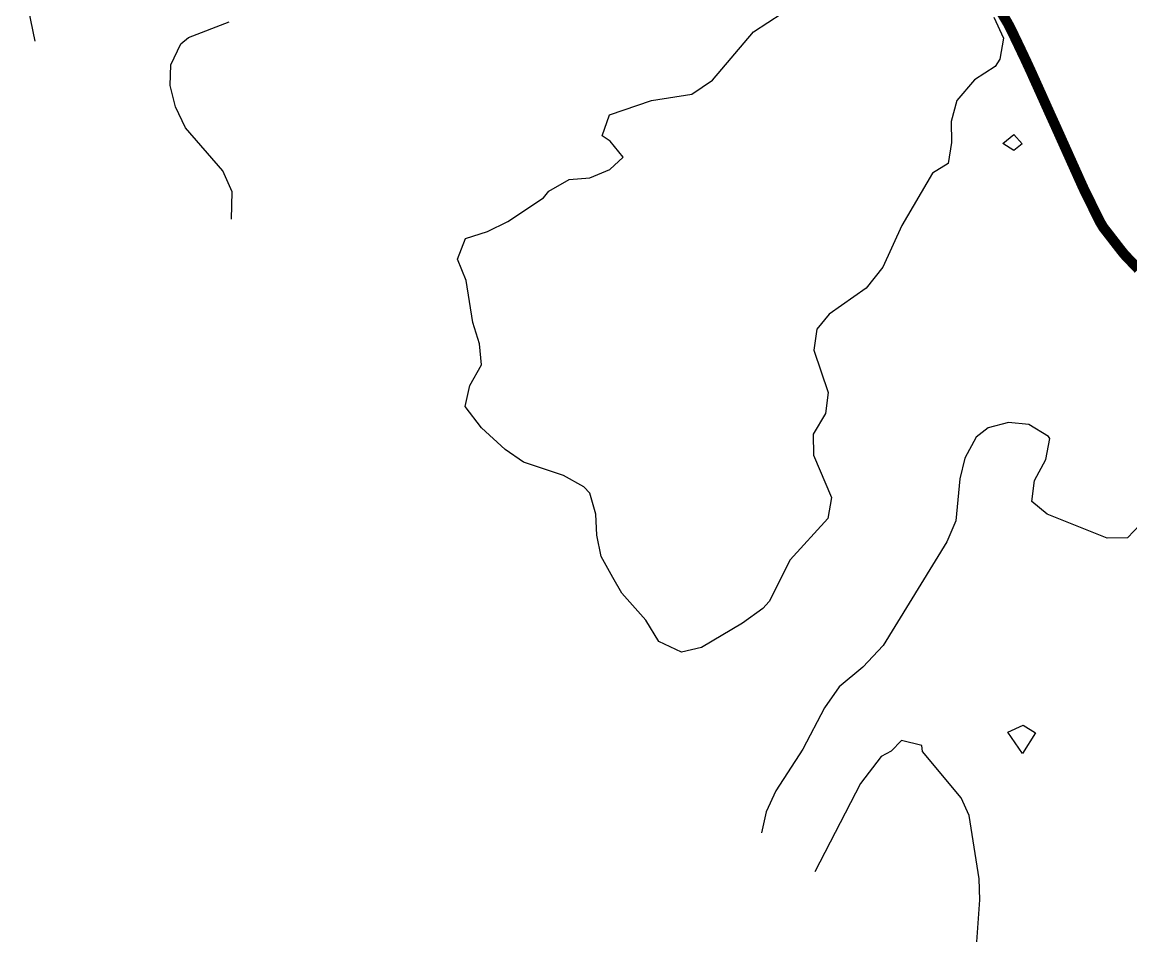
# Model space of a CAD drawing. Header units: metres. Extents: x 697254 to 930473, y 8023396 to 8227001.
# Drawn here: x 879388 to 881011, y 8055064 to 8056411 of the extents above; entities that cross this region are included whole.
import ezdxf

# ---------------------------------------------------------------- set-up
doc = ezdxf.new("R2010")
doc.units = ezdxf.units.M
for name, color, linetype in [('ALIGNMENT_FITTED', 4, 'Continuous'), ('CENTRELINE', 7, 'Continuous'), ('CONTOUR_10M', 33, 'Continuous'), ('CONTOUR_INDEX_50M', 34, 'Continuous'), ('GRADE_0-4', 3, 'Continuous')]:
    doc.layers.add(name, color=color, linetype=linetype)

msp = doc.modelspace()

# ---------------------------------------------------------------- linework, layer by layer
at = {"layer": 'ALIGNMENT_FITTED'}
msp.add_line((880951.4, 8056146.3), (880856.4, 8056357.4), dxfattribs=at)
for centre, radius, start, end in [((880251.9, 8056085.4), 662.8, 24.2266, 53.2246), ((881228.9, 8056271.2), 304.4, -155.7734, -85.7775)]:
    msp.add_arc(centre, radius, start, end, dxfattribs=at)
at = {"layer": 'CENTRELINE'}
msp.add_polyline3d([(881015.4, 8056056.2, 1516.6), (881008.5, 8056063.4, 1515.9), (881001.6, 8056070.7, 1515.6), (880995.4, 8056078.5, 1515.6), (880989.2, 8056086.5, 1515.8), (880983.1, 8056094.4, 1515.9), (880977, 8056102.3, 1516.4), (880970.8, 8056110.2, 1517), (880965.7, 8056118.8, 1517.4), (880961.3, 8056127.8, 1517.5), (880956.9, 8056136.7, 1517.2), (880952.5, 8056145.7, 1517.5), (880948, 8056154.7, 1517.7), (880943.6, 8056163.7, 1517.8), (880939.4, 8056172.8, 1517.8), (880935.3, 8056181.9, 1517.9), (880931.2, 8056191.1, 1517.9), (880927.1, 8056200.2, 1517.8), (880923, 8056209.3, 1518.5), (880918.9, 8056218.5, 1518.9), (880914.8, 8056227.6, 1519.1), (880910.7, 8056236.7, 1518.9), (880906.6, 8056245.9, 1518.5), (880902.5, 8056255, 1518), (880898.4, 8056264.1, 1517.8), (880894.2, 8056273.3, 1518.3), (880890.1, 8056282.4, 1518.6), (880886, 8056291.5, 1518.6), (880881.9, 8056300.7, 1518.5), (880877.8, 8056309.8, 1518.4), (880873.7, 8056318.9, 1518.2), (880869.6, 8056328, 1518.3), (880865.5, 8056337.2, 1518.7), (880861.3, 8056346.3, 1519.1), (880857.1, 8056355.4, 1519.3), (880852.8, 8056364.4, 1519.4), (880848.5, 8056373.5, 1519.5), (880844.2, 8056382.5, 1519.6), (880839.9, 8056391.5, 1519.7), (880835.5, 8056400.6, 1519.7), (880830.9, 8056409.4, 1519.6), (880825.8, 8056418, 1519.5)], dxfattribs=at)
at = {"layer": 'CONTOUR_10M'}
for points, elevation in [([(880810.4, 8056418.2), (880824.5, 8056387.1), (880819.2, 8056356.4), (880812.4, 8056345.8), (880782.1, 8056326.3), (880756.2, 8056296), (880747.9, 8056265.4), (880748.7, 8056234.6), (880743.5, 8056203.9), (880720.9, 8056189.5), (880676, 8056112.8), (880648.2, 8056051.7), (880623.5, 8056021.4), (880569.3, 8055983.2), (880551.6, 8055961.2), (880547, 8055930.5), (880568.1, 8055868.5), (880563.9, 8055837.8), (880546.3, 8055807.3), (880546.8, 8055776.5), (880573, 8055714.5), (880567.7, 8055683.8), (880512.5, 8055623.2), (880481.9, 8055562.2), (880472.5, 8055552.1), (880442.6, 8055530.6), (880382.8, 8055494.8), (880353.2, 8055488.1), (880320.3, 8055503.7), (880301.2, 8055534.8), (880266.2, 8055574.7), (880252.7, 8055597.3), (880235.9, 8055628.4), (880229.5, 8055659.4), (880227.7, 8055690.2), (880219.1, 8055721.1), (880210.1, 8055730.1), (880180.8, 8055746.7), (880122.1, 8055766.3), (880095, 8055785.1), (880060.6, 8055816.5), (880036.4, 8055847.8), (880043.6, 8055878.4), (880060.5, 8055908.9), (880057.4, 8055939.7), (880048, 8055970.7), (880038.3, 8056032.5), (880025.6, 8056063.5), (880037.2, 8056094.1), (880069.4, 8056104.4), (880099.2, 8056118.7), (880151.5, 8056153.5), (880159.1, 8056163.1), (880189, 8056180.1), (880219.1, 8056183), (880248.4, 8056195.1), (880268.1, 8056212.9), (880249.1, 8056236.4), (880237, 8056244.3), (880247.7, 8056274.8), (880309.3, 8056296.1), (880368.6, 8056305.3), (880398.5, 8056326), (880458.9, 8056396.6), (880500.5, 8056424)], 1520), ([(879694.4, 8056122.3), (879695.3, 8056162.1), (879681.6, 8056193.1), (879627.1, 8056255.8), (879612.4, 8056286.8), (879604.9, 8056317.8), (879605.6, 8056348.5), (879620.1, 8056379), (879631.7, 8056388.4), (879691.2, 8056411.1)], 1510), ([(880823.7, 8056233.2), (880840.1, 8056246.1), (880852, 8056232.6), (880839.7, 8056222.9), (880823.7, 8056233.2)], 1520), ([(881024.8, 8055675.1), (881006.2, 8055655.7), (880976.6, 8055654.8), (880888.7, 8055690.1), (880866.3, 8055708.9), (880870, 8055739.6), (880886.6, 8055770.1), (880892.7, 8055800.8), (880890.8, 8055803.8), (880861.6, 8055821.4), (880832.1, 8055824.2), (880802.4, 8055816.4), (880784.9, 8055802.8), (880767.9, 8055772.4), (880760.6, 8055741.7), (880754.8, 8055680.2), (880741.7, 8055649.7), (880648.7, 8055497.9), (880618.6, 8055466.3), (880584.1, 8055437.1), (880562.7, 8055406.7), (880530.8, 8055345.8), (880491.3, 8055284.9), (880477.3, 8055254.4), (880470.3, 8055223.7)], 1510), ([(880831.3, 8055370.9), (880853.3, 8055381.3), (880871.6, 8055370.1), (880852.5, 8055339.7), (880831.3, 8055370.9)], 1510)]:
    msp.add_lwpolyline(points, dxfattribs=dict(at, elevation=elevation))
at = {"layer": 'CONTOUR_INDEX_50M', "elevation": 1500}
for points in [[(879407.2, 8056383.1), (879388, 8056475.8)], [(880785.9, 8055063.8), (880790.3, 8055125.3), (880789, 8055156.1), (880774.3, 8055248.8), (880762.7, 8055274.8), (880706.2, 8055342.4), (880705, 8055351.5), (880675.6, 8055358.7), (880660.5, 8055343.3), (880645.7, 8055335.2), (880615.4, 8055295.5), (880548.3, 8055166.5)]]:
    msp.add_lwpolyline(points, dxfattribs=at)
at = {"layer": 'GRADE_0-4', "const_width": 15}
msp.add_lwpolyline([(881022.3, 8056048.9), (881015.4, 8056056.2), (881008.5, 8056063.4), (881001.6, 8056070.7), (880995.4, 8056078.5), (880989.2, 8056086.5), (880983.1, 8056094.4), (880977, 8056102.3), (880970.8, 8056110.2), (880965.7, 8056118.8), (880961.3, 8056127.8), (880956.9, 8056136.7), (880952.5, 8056145.7), (880948, 8056154.7), (880943.6, 8056163.7), (880939.4, 8056172.8), (880935.3, 8056181.9), (880931.2, 8056191.1), (880927.1, 8056200.2), (880923, 8056209.3), (880918.9, 8056218.5), (880914.8, 8056227.6), (880910.7, 8056236.7), (880906.6, 8056245.9), (880902.5, 8056255), (880898.4, 8056264.1), (880894.2, 8056273.3), (880890.1, 8056282.4), (880886, 8056291.5), (880881.9, 8056300.7), (880877.8, 8056309.8), (880873.7, 8056318.9), (880869.6, 8056328), (880865.5, 8056337.2), (880861.3, 8056346.3), (880857.1, 8056355.4), (880852.8, 8056364.4), (880848.5, 8056373.5), (880844.2, 8056382.5), (880839.9, 8056391.5), (880835.5, 8056400.6), (880830.9, 8056409.4), (880825.8, 8056418), (880820.6, 8056426.6)], dxfattribs=at)

doc.saveas('drawing.dxf')
